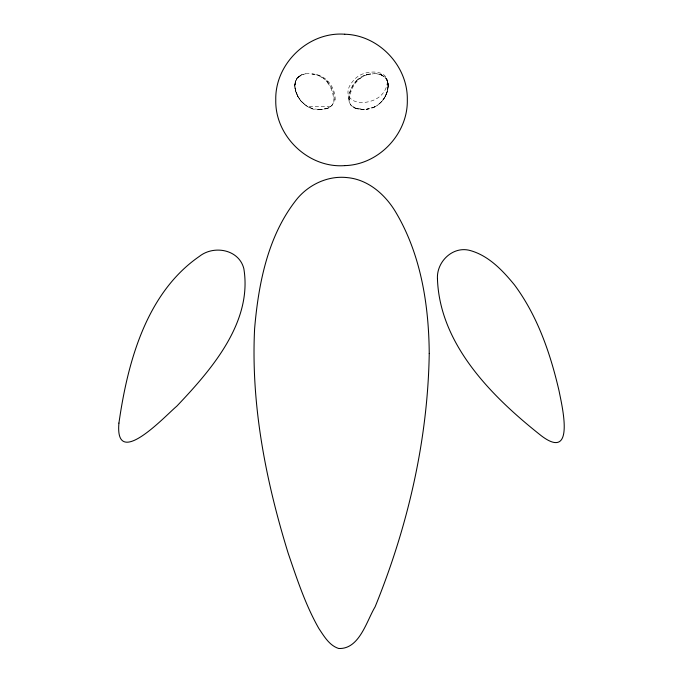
<?xml version="1.0" encoding="UTF-8"?>
<svg xmlns="http://www.w3.org/2000/svg" width="683" height="683" viewBox="0 0 683 683"><rect width="100%" height="100%" fill="white"/><g stroke="black" fill="none" stroke-linecap="round" stroke-linejoin="round"><path stroke-width="0.51" stroke-dasharray="3.42 2.56" d="M320.404 109.502C302.253 113.216 281.661 79.023 305.694 73.773M297.703 96.26L295.09 88.039L295.304 81.823M294.851 85.23L296.371 79.305M356.697 80.748C350.063 87.202 343.609 104.115 355.689 108.384M388.217 85.956L387.782 81.832L385.98 78.221M349.022 98.856L348.996 100.059A7.709 7.547 68.5 0 0 350.567 104.738M388.209 86.135L385.946 95.082M294.954 83.557C294.083 95.868 303.884 108.324 316.468 109.152M388.157 86.843L387.773 81.823M388.132 87.04L387.679 89.507M386.715 79.305C391.086 89.669 384.239 102.177 374.574 106.958M385.451 77.589C388.704 80.756 388.815 87.689 386.979 92.307M387.611 89.78L387.474 90.258M387.133 91.735L385.058 96.849L381.857 101.357M295.363 81.627L297.532 77.708M386.902 92.547L385.682 95.654M385.844 95.304L384.111 98.42M385.058 96.849L385.536 95.953M296.473 79.143L297.327 77.939M383.855 98.804C379.577 105.319 372.09 109.237 364.363 109.425M303.44 74.216C296.456 75.651 292.973 83.898 295.628 90.327M297.455 77.785L302.304 74.567L299.052 76.3M381.541 101.69L377.588 105.148M357.755 79.732L364.543 75.429M298.036 77.179L298.847 76.462M326.286 108.751C339.323 105.472 333.731 87.381 326.38 80.748M334.064 98.856L334.089 99.983A8.179 7.991 -71.8 0 1 330.538 106.676L327.823 108.221M375.061 106.702C368.7 109.69 360.735 110.766 354.178 107.718M374.327 107.077L366.532 109.152M328.907 107.718L325.117 109.049L320.797 109.502M327.609 108.307L320.045 109.493L326.073 108.81M366.301 74.806L374.429 73.627M305.694 73.773L310.261 73.721L316.784 74.806M369.896 74.063L370.749 73.986M355.911 108.469L360.325 109.408L364.807 109.382M363.484 109.476L363.928 109.451M374.421 73.627L376.026 73.653M363.04 109.493L361.111 109.468M330.555 106.702L308.016 106.702A24.46 22.18 -48.4 0 0 314.854 109.229M376.017 73.653L380.994 74.643M318.278 109.382L319.627 109.476L314.914 108.998M379.202 74.097L382.523 75.343L385.092 77.213M379.876 74.276L384.657 76.812M380.781 74.567L385.758 77.939M381.225 74.737L385.05 77.179L387.722 81.627M318.543 75.429L325.33 79.732M305.489 105.148L301.049 101.152L297.993 96.807M351.822 106.13L350.558 104.755M326.602 80.978L327.712 82.225M386.04 78.306L386.612 79.134M297.549 95.953L298.019 96.849M297.404 95.654L295.944 91.735M388.123 83.557L388.234 85.23M335.199 100.034A26.688 24.656 -80 0 0 312.336 73.96L313.19 74.063A25.8 22.915 87.2 0 1 326.491 81.098M327.396 82.541A27.26 24.597 -86.5 0 1 333.552 98.898M349.448 100.068A26.688 23.145 -85.3 0 1 370.749 74.037M361.059 108.887A15.257 14.01 43.3 0 1 351.967 105.925M348.68 98.83A27.269 25.399 80.1 0 1 355.254 82.114M355.348 82.208A27.081 24.409 86.8 0 1 356.466 80.953M356.372 80.842A25.8 23.145 88.2 0 1 369.887 73.995M387.355 81.584C387.167 88.338 383.18 94.638 377.468 98.147A25.04 25.04 0 0 1 372.355 100.657C353.077 107.436 337.957 94.783 356.159 77.794A23.717 23.717 0 0 1 365.917 72.953C373.541 71.049 386.518 71.373 387.355 81.584"/><path stroke-width="1.02" d="M344.761 165.619C378.775 164.782 408.041 133.834 407.316 99.923C408.041 66.012 378.775 35.064 344.761 34.227M344.753 165.619C308.468 168.428 274.865 136.165 275.77 99.923C274.865 63.681 308.468 31.418 344.753 34.227M437.453 278.903C439.758 345.026 492.793 397.446 541.551 435.95C575.82 461.699 561.81 405.207 559.104 391.094C550.43 353.615 537.623 316.101 514.487 284.922C502.688 270.511 488.704 255.655 470.177 250.524C452.889 245.667 436.411 261.743 437.453 278.903M118.927 423.093C114.565 471.142 166.678 414.376 176.675 406.291C211.047 370.109 252.787 322.419 243.822 268.564C238.905 249.338 213.89 244.89 199.41 256.356C146.188 293.033 127.593 362.477 118.927 423.093M429.24 353.418C427.831 440.322 407.811 526.533 375.104 606.854C366.583 620.967 359.463 649.465 338.674 648.483C329.283 645.495 324.024 636.163 318.85 628.48C305.395 604.848 296.926 578.817 288.166 553.196C265.798 480.747 250.823 404.874 254.605 328.754C258.516 283.103 268.009 234.517 297.694 198.13C309.834 184.026 328.557 175.463 347.271 177.614C367.702 179.441 384.486 193.929 394.919 210.799C420.745 253.367 428.822 304.311 429.24 353.418"/></g></svg>
